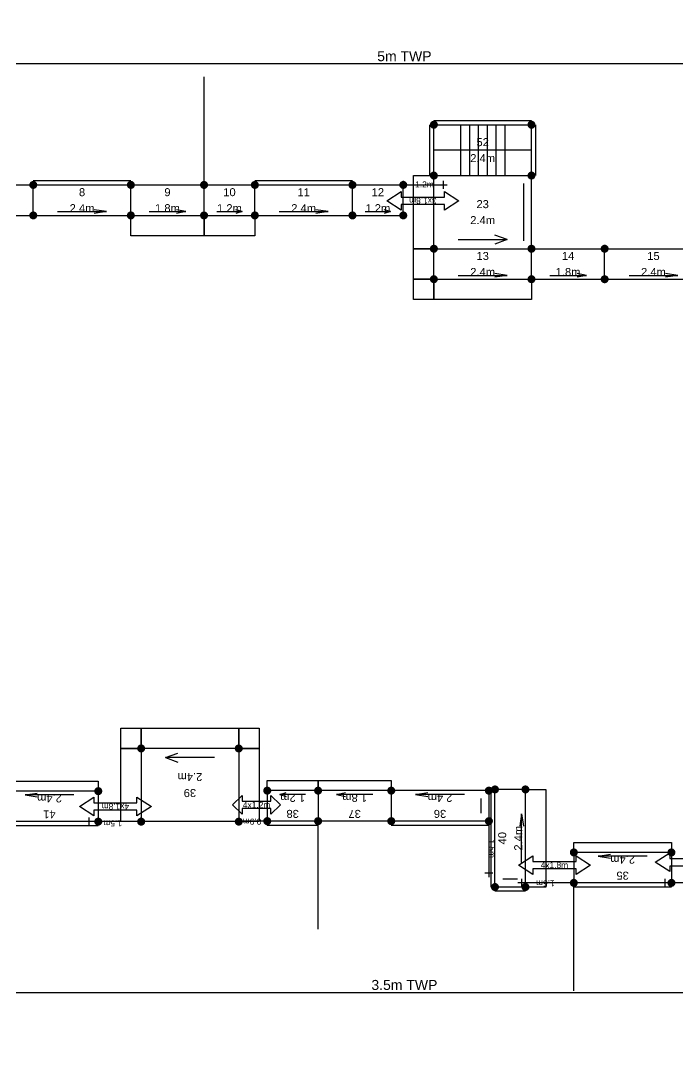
# Model space of a CAD drawing. Extents: x -207343 to -123241, y -62462 to 115752.
# Drawn here: x -178390 to -161970, y 14110 to 40354 of the extents above; entities that cross this region are included whole.
import ezdxf
from ezdxf.enums import TextEntityAlignment as Align

# ---------------------------------------------------------------- set-up
doc = ezdxf.new("R2010")
doc.units = 0
doc.header["$LTSCALE"] = 20
doc.header["$PDSIZE"] = -10
doc.layers.add('KwikScaf Schematic', color=7, linetype='Continuous')
doc.styles.get("Standard").update_dxf_attribs({"font": 'arial.ttf'})
doc.dimstyles.new('MODEL', dxfattribs={"dimscale": 100, "dimtxt": 2.5, "dimasz": 2.5, "dimexe": 1.25, "dimexo": 0.625, "dimtad": 1, "dimdec": 0, "dimzin": 1, "dimtxsty": 'Standard', "dimcen": 2.5, "dimadec": 0, "dimazin": 0, "dimtfac": 1, "dimtmove": 0, "dimatfit": 3, "dimfxl": 1, "dimarcsym": 0})
picture_1 = doc.add_image_def('image1.tif', size_in_pixel=(6623, 4678))

# ---------------------------------------------------------------- blocks, each defined once
blk = doc.blocks.new('*D11')
at = {"color": 0, "lineweight": -2, "transparency": 16777216}
for p, q in [((-193101, 27759), (-193101, 39409)), ((-144515, 24969), (-144515, 39409)), ((-144765, 39284), (-192851, 39284))]:
    blk.add_line(p, q, dxfattribs=at)
at = {"color": 0, "transparency": 16777216}
for points in [[(-192851, 39326), (-192851, 39242), (-193101, 39284)], [(-144765, 39326), (-144765, 39242), (-144515, 39284)]]:
    blk.add_solid(points, dxfattribs=at)
at = {"layer": 'Defpoints', "color": 0, "transparency": 16777216}
for p in [(-193101, 39284), (-193101, 27697), (-144515, 24906)]:
    blk.add_point(p, dxfattribs=at)
at = {"color": 0, "transparency": 16777216, "insert": (-168808, 39473), "char_height": 250, "attachment_point": 5}
blk.add_mtext('5m TWP', dxfattribs=at)
blk = doc.blocks.new('*D12')
at = {"color": 0, "lineweight": -2, "transparency": 16777216}
for p, q in [((-193101, 22756), (-193101, 15943)), ((-144515, 19966), (-144515, 15943)), ((-192851, 16068), (-144765, 16068))]:
    blk.add_line(p, q, dxfattribs=at)
at = {"color": 0, "transparency": 16777216}
for points in [[(-192851, 16110), (-192851, 16027), (-193101, 16068)], [(-144765, 16110), (-144765, 16027), (-144515, 16068)]]:
    blk.add_solid(points, dxfattribs=at)
at = {"layer": 'Defpoints', "color": 0, "transparency": 16777216}
for p in [(-193101, 22819), (-144515, 20028), (-144515, 16068)]:
    blk.add_point(p, dxfattribs=at)
at = {"color": 0, "transparency": 16777216, "insert": (-168808, 16259), "char_height": 250, "attachment_point": 5}
blk.add_mtext('3.5m TWP', dxfattribs=at)

msp = doc.modelspace()

# ---------------------------------------------------------------- linework, layer by layer
at = {"color": 40}
for points in [[(-173815.2, 36256.9), (-173815.2, 38956.9)], [(-170965.2, 17655.3), (-170965.2, 20355.3)], [(-164573.4, 16111.3), (-164573.4, 18811.3)]]:
    msp.add_lwpolyline(points, dxfattribs=at)
at = {"layer": 'KwikScaf Schematic', "color": 1}
for p, q in [((-165632.2, 37861.4), (-168071.2, 37861.4)), ((-168171.2, 36491.4), (-168171.2, 37761.4)), ((-168071.2, 37761.4), (-165632.2, 37761.4)), ((-168071.2, 36491.4), (-168071.2, 37761.4)), ((-167406, 37761.4), (-167406, 36491.4)), ((-167184.3, 37761.4), (-167184.3, 36491.4)), ((-166962.6, 37761.4), (-166962.6, 36491.4)), ((-166740.8, 37761.4), (-166740.8, 36491.4)), ((-166519.1, 37761.4), (-166519.1, 36491.4)), ((-166297.4, 37761.4), (-166297.4, 36491.4)), ((-165632.2, 36491.4), (-165632.2, 37761.4)), ((-165532.2, 37761.4), (-165532.2, 36491.4)), ((-165632.2, 37126.4), (-168071.2, 37126.4)), ((-168579.2, 34662.4), (-168579.2, 36491.4)), ((-168579.2, 36491.4), (-168071.2, 36491.4)), ((-168071.2, 36491.4), (-165632.2, 36491.4)), ((-168071.2, 34662.4), (-168071.2, 36491.4)), ((-165632.2, 34662.4), (-165632.2, 36491.4)), ((-175644.2, 36356.9), (-178083.2, 36356.9)), ((-178083.2, 36256.9), (-175644.2, 36256.9)), ((-175644.2, 35494.9), (-175644.2, 36256.9)), ((-170106.2, 36356.9), (-172545.2, 36356.9)), ((-172545.2, 36256.9), (-170106.2, 36256.9)), ((-170106.2, 35494.9), (-170106.2, 36256.9)), ((-165832.2, 36291.4), (-165832.2, 34862.4)), ((-178083.2, 35494.9), (-175644.2, 35494.9)), ((-177473.5, 35590.1), (-176254, 35590.1)), ((-176254, 35590.1), (-176558.9, 35637.7)), ((-176254, 35590.1), (-176558.9, 35542.5)), ((-172545.2, 35494.9), (-170106.2, 35494.9)), ((-171935.5, 35590.1), (-170716, 35590.1)), ((-170716, 35590.1), (-171020.9, 35637.7)), ((-170716, 35590.1), (-171020.9, 35542.5)), ((-166241.9, 34891), (-166546.8, 35005.3)), ((-168579.2, 33900.4), (-168579.2, 34662.4)), ((-168579.2, 34662.4), (-168071.2, 34662.4)), ((-168071.2, 34662.4), (-168579.2, 34662.4)), ((-168071.2, 34662.4), (-165632.2, 34662.4)), ((-168071.2, 33900.4), (-168071.2, 34662.4)), ((-167461.4, 34891), (-166241.9, 34891)), ((-166241.9, 34891), (-166546.8, 34776.7)), ((-165632.2, 33900.4), (-165632.2, 34662.4)), ((-163803.2, 34662.4), (-161364.2, 34662.4)), ((-168071.2, 33900.4), (-168579.2, 33900.4)), ((-168579.2, 33392.4), (-168579.2, 33900.4)), ((-168579.2, 33900.4), (-168071.2, 33900.4)), ((-168071.2, 33900.4), (-165632.2, 33900.4)), ((-168071.2, 33392.4), (-168071.2, 33900.4)), ((-168071.2, 33900.4), (-168071.2, 33392.4)), ((-167461.4, 33995.6), (-166241.9, 33995.6)), ((-166241.9, 33995.6), (-166546.8, 34043.2)), ((-166241.9, 33995.6), (-166546.8, 33948)), ((-165632.2, 33900.4), (-165632.2, 33392.4)), ((-163803.2, 33900.4), (-161364.2, 33900.4)), ((-163193.4, 33995.6), (-161973.9, 33995.6)), ((-161973.9, 33995.6), (-162278.8, 34043.2)), ((-161973.9, 33995.6), (-162278.8, 33948)), ((-168071.2, 33392.4), (-168579.2, 33392.4)), ((-165632.2, 33392.4), (-168071.2, 33392.4)), ((-175894.8, 22171.5), (-175894.8, 22679.5)), ((-175894.8, 22679.5), (-175386.8, 22679.5)), ((-175386.8, 22171.5), (-175386.8, 22679.5)), ((-175386.8, 22679.5), (-172947.8, 22679.5)), ((-175386.8, 22679.5), (-175386.8, 22171.5)), ((-172947.8, 22679.5), (-172947.8, 22171.5)), ((-172947.8, 22171.5), (-172947.8, 22679.5)), ((-172947.8, 22679.5), (-172439.8, 22679.5)), ((-172439.8, 22679.5), (-172439.8, 22171.5)), ((-175894.8, 20342.5), (-175894.8, 22171.5)), ((-175894.8, 22171.5), (-175386.8, 22171.5)), ((-175386.8, 22171.5), (-175894.8, 22171.5)), ((-175386.8, 22171.5), (-175386.8, 20342.5)), ((-172947.8, 22171.5), (-175386.8, 22171.5)), ((-174777.1, 21942.9), (-174472.2, 22057.2)), ((-172947.8, 22171.5), (-172947.8, 20342.5)), ((-172947.8, 22171.5), (-172439.8, 22171.5)), ((-172439.8, 22171.5), (-172947.8, 22171.5)), ((-172439.8, 22171.5), (-172439.8, 20342.5)), ((-173557.6, 21942.9), (-174777.1, 21942.9)), ((-174777.1, 21942.9), (-174472.2, 21828.6)), ((-178897.5, 21354.5), (-176458.5, 21354.5)), ((-176458.5, 21354.5), (-176458.5, 21104.5)), ((-176458.5, 21104.5), (-178897.5, 21104.5)), ((-178287.8, 21009.3), (-177982.9, 21056.9)), ((-177068.3, 21009.3), (-178287.8, 21009.3)), ((-178287.8, 21009.3), (-177982.9, 20961.7)), ((-176458.5, 21104.5), (-176458.5, 20342.5)), ((-169136.2, 21117.3), (-169136.2, 20355.3)), ((-166697.2, 21117.3), (-169136.2, 21117.3)), ((-168526.4, 21022), (-168221.6, 21069.7)), ((-167306.9, 21022), (-168526.4, 21022)), ((-168526.4, 21022), (-168221.6, 20974.4)), ((-166697.2, 21117.3), (-166697.2, 20355.3)), ((-166644.5, 21147.3), (-166644.5, 18708.3)), ((-166544.5, 18708.3), (-166544.5, 21147.3)), ((-165782.5, 21147.3), (-166544.5, 21147.3)), ((-165782.5, 18708.3), (-165782.5, 21147.3)), ((-165782.5, 21147.3), (-165274.5, 21147.3)), ((-165274.5, 21147.3), (-165274.5, 18708.3)), ((-166897.2, 20917.3), (-166897.2, 20555.3)), ((-165877.8, 20537.5), (-165925.4, 20232.6)), ((-165877.8, 19318), (-165877.8, 20537.5)), ((-165877.8, 20537.5), (-165830.2, 20232.6)), ((-176458.5, 20342.5), (-178897.5, 20342.5)), ((-178897.5, 20242.5), (-176458.5, 20242.5)), ((-175286.8, 20342.5), (-176786.8, 20342.5)), ((-176686.8, 20242.5), (-176686.8, 20442.5)), ((-175386.8, 20342.5), (-175894.8, 20342.5)), ((-175386.8, 20242.5), (-175386.8, 20442.5)), ((-172947.8, 20342.5), (-175386.8, 20342.5)), ((-172439.8, 20342.5), (-172947.8, 20342.5)), ((-166697.2, 20355.3), (-169136.2, 20355.3)), ((-169136.2, 20255.3), (-166697.2, 20255.3)), ((-166597.2, 20355.3), (-166797.2, 20355.3)), ((-166697.2, 20455.3), (-166697.2, 18955.3)), ((-164573.4, 19573.3), (-164573.4, 19823.3)), ((-164573.4, 19823.3), (-162134.4, 19823.3)), ((-162134.4, 19823.3), (-162134.4, 19573.3)), ((-164573.4, 19573.3), (-164573.4, 18811.3)), ((-162134.4, 19573.3), (-164573.4, 19573.3)), ((-163963.7, 19478), (-163658.8, 19525.7)), ((-162744.2, 19478), (-163963.7, 19478)), ((-163963.7, 19478), (-163658.8, 19430.4)), ((-162134.4, 19573.3), (-162134.4, 18811.3)), ((-166597.2, 19055.3), (-166797.2, 19055.3)), ((-165982.5, 18908.3), (-166344.5, 18908.3)), ((-165873.4, 18711.3), (-165873.4, 18911.3)), ((-164573.4, 18711.3), (-164573.4, 18911.3)), ((-162291.4, 18711.3), (-162291.4, 18911.3)), ((-165782.5, 18708.3), (-166544.5, 18708.3)), ((-164473.4, 18811.3), (-165973.4, 18811.3)), ((-165274.5, 18708.3), (-165782.5, 18708.3)), ((-162134.4, 18811.3), (-164573.4, 18811.3)), ((-164573.4, 18711.3), (-162134.4, 18711.3)), ((-160891.4, 18811.3), (-162391.4, 18811.3)), ((-165782.5, 18608.3), (-166544.5, 18608.3))]:
    msp.add_line(p, q, dxfattribs=at)
at = {"layer": 'KwikScaf Schematic', "color": 3}
for p, q in [((-179912.2, 36256.9), (-178083.2, 36256.9)), ((-178083.2, 35494.9), (-178083.2, 36256.9)), ((-175644.2, 36256.9), (-173815.2, 36256.9)), ((-173815.2, 35494.9), (-173815.2, 36256.9)), ((-169246.3, 35859.5), (-168886.3, 36092.5)), ((-168886.3, 36092.5), (-168886.3, 35952.5)), ((-167806.3, 35952.5), (-167806.3, 36092.5)), ((-167806.3, 36092.5), (-167446.3, 35859.5)), ((-168886.3, 35626.5), (-169246.3, 35859.5)), ((-168886.3, 35952.5), (-167806.3, 35952.5)), ((-167806.3, 35766.5), (-168886.3, 35766.5)), ((-168886.3, 35766.5), (-168886.3, 35626.5)), ((-167446.3, 35859.5), (-167806.3, 35626.5)), ((-167806.3, 35626.5), (-167806.3, 35766.5)), ((-179912.2, 35494.9), (-178083.2, 35494.9)), ((-175644.2, 35494.9), (-173815.2, 35494.9)), ((-175644.2, 34986.9), (-175644.2, 35494.9)), ((-175187, 35590.1), (-174272.5, 35590.1)), ((-174272.5, 35590.1), (-174501.1, 35637.7)), ((-174272.5, 35590.1), (-174501.1, 35542.5)), ((-173815.2, 35494.9), (-173815.2, 34986.9)), ((-173815.2, 34986.9), (-175644.2, 34986.9)), ((-165632.2, 34662.4), (-163803.2, 34662.4)), ((-163803.2, 33900.4), (-163803.2, 34662.4)), ((-165632.2, 33900.4), (-163803.2, 33900.4)), ((-165174.9, 33995.6), (-164260.4, 33995.6)), ((-164260.4, 33995.6), (-164489.1, 34043.2)), ((-164260.4, 33995.6), (-164489.1, 33948)), ((-170965.2, 21117.3), (-170965.2, 21367.3)), ((-170965.2, 21367.3), (-169136.2, 21367.3)), ((-169136.2, 21367.3), (-169136.2, 21117.3)), ((-170965.2, 21117.3), (-170965.2, 20355.3)), ((-169136.2, 21117.3), (-170965.2, 21117.3)), ((-170507.9, 21022), (-170279.3, 21069.7)), ((-169593.4, 21022), (-170507.9, 21022)), ((-170507.9, 21022), (-170279.3, 20974.4)), ((-176931.2, 20719.1), (-176571.2, 20952.1)), ((-176571.2, 20952.1), (-176571.2, 20812.1)), ((-176571.2, 20812.1), (-175491.2, 20812.1)), ((-175491.2, 20812.1), (-175491.2, 20952.1)), ((-175491.2, 20952.1), (-175131.2, 20719.1)), ((-176571.2, 20486.1), (-176931.2, 20719.1)), ((-175491.2, 20626.1), (-176571.2, 20626.1)), ((-176571.2, 20626.1), (-176571.2, 20486.1)), ((-175131.2, 20719.1), (-175491.2, 20486.1)), ((-175491.2, 20486.1), (-175491.2, 20626.1)), ((-169136.2, 20355.3), (-170965.2, 20355.3)), ((-165958.8, 19256.5), (-165598.8, 19489.5)), ((-165598.8, 19489.5), (-165598.8, 19349.5)), ((-164518.8, 19349.5), (-164518.8, 19489.5)), ((-164518.8, 19489.5), (-164158.8, 19256.5)), ((-162536.7, 19326), (-162176.7, 19559)), ((-162176.7, 19559), (-162176.7, 19419)), ((-165598.8, 19023.5), (-165958.8, 19256.5)), ((-165598.8, 19349.5), (-164518.8, 19349.5)), ((-164518.8, 19163.5), (-165598.8, 19163.5)), ((-165598.8, 19163.5), (-165598.8, 19023.5)), ((-164158.8, 19256.5), (-164518.8, 19023.5)), ((-164518.8, 19023.5), (-164518.8, 19163.5)), ((-162176.7, 19093), (-162536.7, 19326)), ((-162176.7, 19419), (-161096.7, 19419)), ((-161096.7, 19233), (-162176.7, 19233)), ((-162176.7, 19233), (-162176.7, 19093))]:
    msp.add_line(p, q, dxfattribs=at)
at = {"layer": 'KwikScaf Schematic', "color": 2}
for p, q in [((-173815.2, 36256.9), (-172545.2, 36256.9)), ((-172545.2, 35494.9), (-172545.2, 36256.9)), ((-170106.2, 36256.9), (-168836.2, 36256.9)), ((-168936.2, 36256.9), (-167736.2, 36256.9)), ((-168836.2, 36356.9), (-168836.2, 36156.9)), ((-168836.2, 35494.9), (-168836.2, 36256.9)), ((-167836.2, 36356.9), (-167836.2, 36156.9)), ((-173815.2, 35494.9), (-172545.2, 35494.9)), ((-173815.2, 34986.9), (-173815.2, 35494.9)), ((-173497.7, 35590.1), (-172862.7, 35590.1)), ((-172862.7, 35590.1), (-173021.5, 35637.7)), ((-172862.7, 35590.1), (-173021.5, 35542.5)), ((-172545.2, 35494.9), (-172545.2, 34986.9)), ((-170106.2, 35494.9), (-168836.2, 35494.9)), ((-169788.7, 35590.1), (-169153.7, 35590.1)), ((-169153.7, 35590.1), (-169312.5, 35637.7)), ((-169153.7, 35590.1), (-169312.5, 35542.5)), ((-172545.2, 34986.9), (-173815.2, 34986.9)), ((-172235.2, 21117.3), (-172235.2, 21367.3)), ((-172235.2, 21367.3), (-170965.2, 21367.3)), ((-170965.2, 21367.3), (-170965.2, 21117.3)), ((-172235.2, 21117.3), (-172235.2, 20355.3)), ((-170965.2, 21117.3), (-172235.2, 21117.3)), ((-171917.7, 21022), (-171758.9, 21069.7)), ((-171282.7, 21022), (-171917.7, 21022)), ((-171917.7, 21022), (-171758.9, 20974.4)), ((-173102, 20760.1), (-172862, 20993.1)), ((-172862, 20527.1), (-173102, 20760.1)), ((-172862, 20993.1), (-172862, 20853.1)), ((-172862, 20853.1), (-172142, 20853.1)), ((-172142, 20853.1), (-172142, 20993.1)), ((-172142, 20993.1), (-171902, 20760.1)), ((-171902, 20760.1), (-172142, 20527.1)), ((-172142, 20667.1), (-172862, 20667.1)), ((-172862, 20667.1), (-172862, 20527.1)), ((-172142, 20527.1), (-172142, 20667.1)), ((-172135.2, 20355.3), (-173035.2, 20355.3)), ((-172935.2, 20255.3), (-172935.2, 20455.3)), ((-172235.2, 20255.3), (-172235.2, 20455.3)), ((-170965.2, 20355.3), (-172235.2, 20355.3)), ((-172235.2, 20255.3), (-170965.2, 20255.3))]:
    msp.add_line(p, q, dxfattribs=at)
at = {"layer": 'KwikScaf Schematic', "color": 1, "const_width": 100}
for points in [[(-168071.2, 37811.4, -0.1989124), (-168035.8, 37796.7, -0.1989124), (-168021.2, 37761.4, -0.1989124), (-168035.8, 37726, -0.1989124), (-168071.2, 37711.4, -0.1989124), (-168106.5, 37726, -0.1989124), (-168121.2, 37761.4, -0.1989124), (-168106.5, 37796.7, -0.1989124)], [(-168071.2, 36541.4, -0.1989124), (-168035.8, 36526.7, -0.1989124), (-168021.2, 36491.4, -0.1989124), (-168035.8, 36456, -0.1989124), (-168071.2, 36441.4, -0.1989124), (-168106.5, 36456, -0.1989124), (-168121.2, 36491.4, -0.1989124), (-168106.5, 36526.7, -0.1989124)], [(-178083.2, 35544.9, -0.1989124), (-178047.9, 35530.2, -0.1989124), (-178033.2, 35494.9, -0.1989124), (-178047.9, 35459.5, -0.1989124), (-178083.2, 35444.9, -0.1989124), (-178118.6, 35459.5, -0.1989124), (-178133.2, 35494.9, -0.1989124), (-178118.6, 35530.2, -0.1989124)], [(-172545.2, 35544.9, -0.1989124), (-172509.9, 35530.2, -0.1989124), (-172495.2, 35494.9, -0.1989124), (-172509.9, 35459.5, -0.1989124), (-172545.2, 35444.9, -0.1989124), (-172580.6, 35459.5, -0.1989124), (-172595.2, 35494.9, -0.1989124), (-172580.6, 35530.2, -0.1989124)], [(-168071.2, 34712.4, -0.1989124), (-168035.8, 34697.7, -0.1989124), (-168021.2, 34662.4, -0.1989124), (-168035.8, 34627, -0.1989124), (-168071.2, 34612.4, -0.1989124), (-168106.5, 34627, -0.1989124), (-168121.2, 34662.4, -0.1989124), (-168106.5, 34697.7, -0.1989124)], [(-168071.2, 33950.4, -0.1989124), (-168035.8, 33935.7, -0.1989124), (-168021.2, 33900.4, -0.1989124), (-168035.8, 33865, -0.1989124), (-168071.2, 33850.4, -0.1989124), (-168106.5, 33865, -0.1989124), (-168121.2, 33900.4, -0.1989124), (-168106.5, 33935.7, -0.1989124)], [(-163803.2, 33950.4, -0.1989124), (-163767.8, 33935.7, -0.1989124), (-163753.2, 33900.4, -0.1989124), (-163767.8, 33865, -0.1989124), (-163803.2, 33850.4, -0.1989124), (-163838.5, 33865, -0.1989124), (-163853.2, 33900.4, -0.1989124), (-163838.5, 33935.7, -0.1989124)], [(-172947.8, 22121.5, -0.1989124), (-172983.2, 22136.2, -0.1989124), (-172997.8, 22171.5, -0.1989124), (-172983.2, 22206.9, -0.1989124), (-172947.8, 22221.5, -0.1989124), (-172912.5, 22206.9, -0.1989124), (-172897.8, 22171.5, -0.1989124), (-172912.5, 22136.2, -0.1989124)], [(-176458.5, 21054.5, -0.1989124), (-176493.9, 21069.2, -0.1989124), (-176508.5, 21104.5, -0.1989124), (-176493.9, 21139.9, -0.1989124), (-176458.5, 21154.5, -0.1989124), (-176423.2, 21139.9, -0.1989124), (-176408.5, 21104.5, -0.1989124), (-176423.2, 21069.2, -0.1989124)], [(-166697.2, 21067.3, -0.1989124), (-166732.5, 21081.9, -0.1989124), (-166747.2, 21117.3, -0.1989124), (-166732.5, 21152.6, -0.1989124), (-166697.2, 21167.3, -0.1989124), (-166661.8, 21152.6, -0.1989124), (-166647.2, 21117.3, -0.1989124), (-166661.8, 21081.9, -0.1989124)], [(-162134.4, 19523.3, -0.1989124), (-162169.8, 19537.9, -0.1989124), (-162184.4, 19573.3, -0.1989124), (-162169.8, 19608.6, -0.1989124), (-162134.4, 19623.3, -0.1989124), (-162099.1, 19608.6, -0.1989124), (-162084.4, 19573.3, -0.1989124), (-162099.1, 19537.9, -0.1989124)], [(-165832.5, 18708.3, -0.1989124), (-165817.9, 18743.6, -0.1989124), (-165782.5, 18758.3, -0.1989124), (-165747.2, 18743.6, -0.1989124), (-165732.5, 18708.3, -0.1989124), (-165747.2, 18672.9, -0.1989124), (-165782.5, 18658.3, -0.1989124), (-165817.9, 18672.9, -0.1989124)]]:
    msp.add_lwpolyline(points, format="xyb", close=True, dxfattribs=at)
at = {"layer": 'KwikScaf Schematic', "color": 1}
for points in [[(-165632.2, 37811.4, 100, 100, -0.1989124), (-165596.8, 37796.7, 100, 100, -0.1989124), (-165582.2, 37761.4, 100, 100, -0.1989124), (-165596.8, 37726, 100, 100, -0.1989124), (-165632.2, 37711.4, 100, 100, -0.1989124), (-165667.5, 37726, 100, 100, -0.1989124), (-165682.2, 37761.4, 100, 100, -0.1989124), (-165667.5, 37796.7, 100, 100, -0.1989124)], [(-168071.2, 36541.4, 100, 100, -0.1989124), (-168035.8, 36526.7, 100, 100, -0.1989124), (-168021.2, 36491.4, 100, 100, -0.1989124), (-168035.8, 36456, 100, 100, -0.1989124), (-168071.2, 36441.4, 100, 100, -0.1989124), (-168106.5, 36456, 100, 100, -0.1989124), (-168121.2, 36491.4, 100, 100, -0.1989124), (-168106.5, 36526.7, 100, 100, -0.1989124)], [(-165632.2, 36541.4, 100, 100, -0.1989124), (-165596.8, 36526.7, 100, 100, -0.1989124), (-165582.2, 36491.4, 100, 100, -0.1989124), (-165596.8, 36456, 100, 100, -0.1989124), (-165632.2, 36441.4, 100, 100, -0.1989124), (-165667.5, 36456, 100, 100, -0.1989124), (-165682.2, 36491.4, 100, 100, -0.1989124), (-165667.5, 36526.7, 100, 100, -0.1989124)], [(-165632.2, 36541.4, 100, 100, -0.1989124), (-165596.8, 36526.7, 100, 100, -0.1989124), (-165582.2, 36491.4, 100, 100, -0.1989124), (-165596.8, 36456, 100, 100, -0.1989124), (-165632.2, 36441.4, 100, 100, -0.1989124), (-165667.5, 36456, 100, 100, -0.1989124), (-165682.2, 36491.4, 100, 100, -0.1989124), (-165667.5, 36526.7, 100, 100, -0.1989124)], [(-178083.2, 36306.9, 100, 100, -0.1989124), (-178047.9, 36292.2, 100, 100, -0.1989124), (-178033.2, 36256.9, 100, 100, -0.1989124), (-178047.9, 36221.5, 100, 100, -0.1989124), (-178083.2, 36206.9, 100, 100, -0.1989124), (-178118.6, 36221.5, 100, 100, -0.1989124), (-178133.2, 36256.9, 100, 100, -0.1989124), (-178118.6, 36292.2, 100, 100, -0.1989124)], [(-175644.2, 36306.9, 100, 100, -0.1989124), (-175608.9, 36292.2, 100, 100, -0.1989124), (-175594.2, 36256.9, 100, 100, -0.1989124), (-175608.9, 36221.5, 100, 100, -0.1989124), (-175644.2, 36206.9, 100, 100, -0.1989124), (-175679.6, 36221.5, 100, 100, -0.1989124), (-175694.2, 36256.9, 100, 100, -0.1989124), (-175679.6, 36292.2, 100, 100, -0.1989124)], [(-172545.2, 36306.9, 100, 100, -0.1989124), (-172509.9, 36292.2, 100, 100, -0.1989124), (-172495.2, 36256.9, 100, 100, -0.1989124), (-172509.9, 36221.5, 100, 100, -0.1989124), (-172545.2, 36206.9, 100, 100, -0.1989124), (-172580.6, 36221.5, 100, 100, -0.1989124), (-172595.2, 36256.9, 100, 100, -0.1989124), (-172580.6, 36292.2, 100, 100, -0.1989124)], [(-170106.2, 36306.9, 100, 100, -0.1989124), (-170070.9, 36292.2, 100, 100, -0.1989124), (-170056.2, 36256.9, 100, 100, -0.1989124), (-170070.9, 36221.5, 100, 100, -0.1989124), (-170106.2, 36206.9, 100, 100, -0.1989124), (-170141.6, 36221.5, 100, 100, -0.1989124), (-170156.2, 36256.9, 100, 100, -0.1989124), (-170141.6, 36292.2, 100, 100, -0.1989124)], [(-175644.2, 35544.9, 100, 100, -0.1989124), (-175608.9, 35530.2, 100, 100, -0.1989124), (-175594.2, 35494.9, 100, 100, -0.1989124), (-175608.9, 35459.5, 100, 100, -0.1989124), (-175644.2, 35444.9, 100, 100, -0.1989124), (-175679.6, 35459.5, 100, 100, -0.1989124), (-175694.2, 35494.9, 100, 100, -0.1989124), (-175679.6, 35530.2, 100, 100, -0.1989124)], [(-170106.2, 35544.9, 100, 100, -0.1989124), (-170070.9, 35530.2, 100, 100, -0.1989124), (-170056.2, 35494.9, 100, 100, -0.1989124), (-170070.9, 35459.5, 100, 100, -0.1989124), (-170106.2, 35444.9, 100, 100, -0.1989124), (-170141.6, 35459.5, 100, 100, -0.1989124), (-170156.2, 35494.9, 100, 100, -0.1989124), (-170141.6, 35530.2, 100, 100, -0.1989124)], [(-168071.2, 34712.4, 100, 100, -0.1989124), (-168035.8, 34697.7, 100, 100, -0.1989124), (-168021.2, 34662.4, 100, 100, -0.1989124), (-168035.8, 34627, 100, 100, -0.1989124), (-168071.2, 34612.4, 100, 100, -0.1989124), (-168106.5, 34627, 100, 100, -0.1989124), (-168121.2, 34662.4, 100, 100, -0.1989124), (-168106.5, 34697.7, 100, 100, -0.1989124)], [(-165632.2, 34712.4, 100, 100, -0.1989124), (-165596.8, 34697.7, 100, 100, -0.1989124), (-165582.2, 34662.4, 100, 100, -0.1989124), (-165596.8, 34627, 100, 100, -0.1989124), (-165632.2, 34612.4, 100, 100, -0.1989124), (-165667.5, 34627, 100, 100, -0.1989124), (-165682.2, 34662.4, 100, 100, -0.1989124), (-165667.5, 34697.7, 100, 100, -0.1989124)], [(-165632.2, 34712.4, 100, 100, -0.1989124), (-165596.8, 34697.7, 100, 100, -0.1989124), (-165582.2, 34662.4, 100, 100, -0.1989124), (-165596.8, 34627, 100, 100, -0.1989124), (-165632.2, 34612.4, 100, 100, -0.1989124), (-165667.5, 34627, 100, 100, -0.1989124), (-165682.2, 34662.4, 100, 100, -0.1989124), (-165667.5, 34697.7, 100, 100, -0.1989124)], [(-163803.2, 34712.4, 100, 100, -0.1989124), (-163767.8, 34697.7, 100, 100, -0.1989124), (-163753.2, 34662.4, 100, 100, -0.1989124), (-163767.8, 34627, 100, 100, -0.1989124), (-163803.2, 34612.4, 100, 100, -0.1989124), (-163838.5, 34627, 100, 100, -0.1989124), (-163853.2, 34662.4, 100, 100, -0.1989124), (-163838.5, 34697.7, 100, 100, -0.1989124)], [(-165632.2, 33950.4, 100, 100, -0.1989124), (-165596.8, 33935.7, 100, 100, -0.1989124), (-165582.2, 33900.4, 100, 100, -0.1989124), (-165596.8, 33865, 100, 100, -0.1989124), (-165632.2, 33850.4, 100, 100, -0.1989124), (-165667.5, 33865, 100, 100, -0.1989124), (-165682.2, 33900.4, 100, 100, -0.1989124), (-165667.5, 33935.7, 100, 100, -0.1989124)], [(-175386.8, 22121.5, 100, 100, -0.1989124), (-175422.2, 22136.2, 100, 100, -0.1989124), (-175436.8, 22171.5, 100, 100, -0.1989124), (-175422.2, 22206.9, 100, 100, -0.1989124), (-175386.8, 22221.5, 100, 100, -0.1989124), (-175351.5, 22206.9, 100, 100, -0.1989124), (-175336.8, 22171.5, 100, 100, -0.1989124), (-175351.5, 22136.2, 100, 100, -0.1989124)], [(-169136.2, 21067.3, 100, 100, -0.1989124), (-169171.5, 21081.9, 100, 100, -0.1989124), (-169186.2, 21117.3, 100, 100, -0.1989124), (-169171.5, 21152.6, 100, 100, -0.1989124), (-169136.2, 21167.3, 100, 100, -0.1989124), (-169100.8, 21152.6, 100, 100, -0.1989124), (-169086.2, 21117.3, 100, 100, -0.1989124), (-169100.8, 21081.9, 100, 100, -0.1989124)], [(-166594.5, 21147.3, 100, 100, -0.1989124), (-166579.9, 21182.6, 100, 100, -0.1989124), (-166544.5, 21197.3, 100, 100, -0.1989124), (-166509.2, 21182.6, 100, 100, -0.1989124), (-166494.5, 21147.3, 100, 100, -0.1989124), (-166509.2, 21111.9, 100, 100, -0.1989124), (-166544.5, 21097.3, 100, 100, -0.1989124), (-166579.9, 21111.9, 100, 100, -0.1989124)], [(-165832.5, 21147.3, 100, 100, -0.1989124), (-165817.9, 21182.6, 100, 100, -0.1989124), (-165782.5, 21197.3, 100, 100, -0.1989124), (-165747.2, 21182.6, 100, 100, -0.1989124), (-165732.5, 21147.3, 100, 100, -0.1989124), (-165747.2, 21111.9, 100, 100, -0.1989124), (-165782.5, 21097.3, 100, 100, -0.1989124), (-165817.9, 21111.9, 100, 100, -0.1989124)], [(-176458.5, 20292.5, 100, 100, -0.1989124), (-176493.9, 20307.2, 100, 100, -0.1989124), (-176508.5, 20342.5, 100, 100, -0.1989124), (-176493.9, 20377.9, 100, 100, -0.1989124), (-176458.5, 20392.5, 100, 100, -0.1989124), (-176423.2, 20377.9, 100, 100, -0.1989124), (-176408.5, 20342.5, 100, 100, -0.1989124), (-176423.2, 20307.2, 100, 100, -0.1989124)], [(-175386.8, 20292.5, 100, 100, -0.1989124), (-175422.2, 20307.2, 100, 100, -0.1989124), (-175436.8, 20342.5, 100, 100, -0.1989124), (-175422.2, 20377.9, 100, 100, -0.1989124), (-175386.8, 20392.5, 100, 100, -0.1989124), (-175351.5, 20377.9, 100, 100, -0.1989124), (-175336.8, 20342.5, 100, 100, -0.1989124), (-175351.5, 20307.2, 100, 100, -0.1989124)], [(-172947.8, 20292.5, 100, 100, -0.1989124), (-172983.2, 20307.2, 100, 100, -0.1989124), (-172997.8, 20342.5, 100, 100, -0.1989124), (-172983.2, 20377.9, 100, 100, -0.1989124), (-172947.8, 20392.5, 100, 100, -0.1989124), (-172912.5, 20377.9, 100, 100, -0.1989124), (-172897.8, 20342.5, 100, 100, -0.1989124), (-172912.5, 20307.2, 100, 100, -0.1989124)], [(-169136.2, 20305.3, 100, 100, -0.1989124), (-169171.5, 20319.9, 100, 100, -0.1989124), (-169186.2, 20355.3, 100, 100, -0.1989124), (-169171.5, 20390.6, 100, 100, -0.1989124), (-169136.2, 20405.3, 100, 100, -0.1989124), (-169100.8, 20390.6, 100, 100, -0.1989124), (-169086.2, 20355.3, 100, 100, -0.1989124), (-169100.8, 20319.9, 100, 100, -0.1989124)], [(-166697.2, 20305.3, 100, 100, -0.1989124), (-166732.5, 20319.9, 100, 100, -0.1989124), (-166747.2, 20355.3, 100, 100, -0.1989124), (-166732.5, 20390.6, 100, 100, -0.1989124), (-166697.2, 20405.3, 100, 100, -0.1989124), (-166661.8, 20390.6, 100, 100, -0.1989124), (-166647.2, 20355.3, 100, 100, -0.1989124), (-166661.8, 20319.9, 100, 100, -0.1989124)], [(-164573.4, 19523.3, 100, 100, -0.1989124), (-164608.8, 19537.9, 100, 100, -0.1989124), (-164623.4, 19573.3, 100, 100, -0.1989124), (-164608.8, 19608.6, 100, 100, -0.1989124), (-164573.4, 19623.3, 100, 100, -0.1989124), (-164538.1, 19608.6, 100, 100, -0.1989124), (-164523.4, 19573.3, 100, 100, -0.1989124), (-164538.1, 19537.9, 100, 100, -0.1989124)], [(-164573.4, 18761.3, 100, 100, -0.1989124), (-164608.8, 18775.9, 100, 100, -0.1989124), (-164623.4, 18811.3, 100, 100, -0.1989124), (-164608.8, 18846.6, 100, 100, -0.1989124), (-164573.4, 18861.3, 100, 100, -0.1989124), (-164538.1, 18846.6, 100, 100, -0.1989124), (-164523.4, 18811.3, 100, 100, -0.1989124), (-164538.1, 18775.9, 100, 100, -0.1989124)], [(-162134.4, 18761.3, 100, 100, -0.1989124), (-162169.8, 18775.9, 100, 100, -0.1989124), (-162184.4, 18811.3, 100, 100, -0.1989124), (-162169.8, 18846.6, 100, 100, -0.1989124), (-162134.4, 18861.3, 100, 100, -0.1989124), (-162099.1, 18846.6, 100, 100, -0.1989124), (-162084.4, 18811.3, 100, 100, -0.1989124), (-162099.1, 18775.9, 100, 100, -0.1989124)], [(-166594.5, 18708.3, 100, 100, -0.1989124), (-166579.9, 18743.6, 100, 100, -0.1989124), (-166544.5, 18758.3, 100, 100, -0.1989124), (-166509.2, 18743.6, 100, 100, -0.1989124), (-166494.5, 18708.3, 100, 100, -0.1989124), (-166509.2, 18672.9, 100, 100, -0.1989124), (-166544.5, 18658.3, 100, 100, -0.1989124), (-166579.9, 18672.9, 100, 100, -0.1989124)]]:
    msp.add_lwpolyline(points, format="xyseb", close=True, dxfattribs=at)
at = {"layer": 'KwikScaf Schematic', "color": 3}
for points in [[(-178083.2, 36306.9, 100, 100, -0.1989124), (-178047.9, 36292.2, 100, 100, -0.1989124), (-178033.2, 36256.9, 100, 100, -0.1989124), (-178047.9, 36221.5, 100, 100, -0.1989124), (-178083.2, 36206.9, 100, 100, -0.1989124), (-178118.6, 36221.5, 100, 100, -0.1989124), (-178133.2, 36256.9, 100, 100, -0.1989124), (-178118.6, 36292.2, 100, 100, -0.1989124)], [(-175644.2, 36306.9, 100, 100, -0.1989124), (-175608.9, 36292.2, 100, 100, -0.1989124), (-175594.2, 36256.9, 100, 100, -0.1989124), (-175608.9, 36221.5, 100, 100, -0.1989124), (-175644.2, 36206.9, 100, 100, -0.1989124), (-175679.6, 36221.5, 100, 100, -0.1989124), (-175694.2, 36256.9, 100, 100, -0.1989124), (-175679.6, 36292.2, 100, 100, -0.1989124)], [(-173815.2, 36306.9, 100, 100, -0.1989124), (-173779.9, 36292.2, 100, 100, -0.1989124), (-173765.2, 36256.9, 100, 100, -0.1989124), (-173779.9, 36221.5, 100, 100, -0.1989124), (-173815.2, 36206.9, 100, 100, -0.1989124), (-173850.6, 36221.5, 100, 100, -0.1989124), (-173865.2, 36256.9, 100, 100, -0.1989124), (-173850.6, 36292.2, 100, 100, -0.1989124)], [(-178083.2, 35544.9, 100, 100, -0.1989124), (-178047.9, 35530.2, 100, 100, -0.1989124), (-178033.2, 35494.9, 100, 100, -0.1989124), (-178047.9, 35459.5, 100, 100, -0.1989124), (-178083.2, 35444.9, 100, 100, -0.1989124), (-178118.6, 35459.5, 100, 100, -0.1989124), (-178133.2, 35494.9, 100, 100, -0.1989124), (-178118.6, 35530.2, 100, 100, -0.1989124)], [(-173815.2, 35544.9, 100, 100, -0.1989124), (-173779.9, 35530.2, 100, 100, -0.1989124), (-173765.2, 35494.9, 100, 100, -0.1989124), (-173779.9, 35459.5, 100, 100, -0.1989124), (-173815.2, 35444.9, 100, 100, -0.1989124), (-173850.6, 35459.5, 100, 100, -0.1989124), (-173865.2, 35494.9, 100, 100, -0.1989124), (-173850.6, 35530.2, 100, 100, -0.1989124)], [(-165632.2, 34712.4, 100, 100, -0.1989124), (-165596.8, 34697.7, 100, 100, -0.1989124), (-165582.2, 34662.4, 100, 100, -0.1989124), (-165596.8, 34627, 100, 100, -0.1989124), (-165632.2, 34612.4, 100, 100, -0.1989124), (-165667.5, 34627, 100, 100, -0.1989124), (-165682.2, 34662.4, 100, 100, -0.1989124), (-165667.5, 34697.7, 100, 100, -0.1989124)], [(-163803.2, 34712.4, 100, 100, -0.1989124), (-163767.8, 34697.7, 100, 100, -0.1989124), (-163753.2, 34662.4, 100, 100, -0.1989124), (-163767.8, 34627, 100, 100, -0.1989124), (-163803.2, 34612.4, 100, 100, -0.1989124), (-163838.5, 34627, 100, 100, -0.1989124), (-163853.2, 34662.4, 100, 100, -0.1989124), (-163838.5, 34697.7, 100, 100, -0.1989124)], [(-163803.2, 33950.4, 100, 100, -0.1989124), (-163767.8, 33935.7, 100, 100, -0.1989124), (-163753.2, 33900.4, 100, 100, -0.1989124), (-163767.8, 33865, 100, 100, -0.1989124), (-163803.2, 33850.4, 100, 100, -0.1989124), (-163838.5, 33865, 100, 100, -0.1989124), (-163853.2, 33900.4, 100, 100, -0.1989124), (-163838.5, 33935.7, 100, 100, -0.1989124)], [(-170965.2, 21067.3, 100, 100, -0.1989124), (-171000.5, 21081.9, 100, 100, -0.1989124), (-171015.2, 21117.3, 100, 100, -0.1989124), (-171000.5, 21152.6, 100, 100, -0.1989124), (-170965.2, 21167.3, 100, 100, -0.1989124), (-170929.8, 21152.6, 100, 100, -0.1989124), (-170915.2, 21117.3, 100, 100, -0.1989124), (-170929.8, 21081.9, 100, 100, -0.1989124)], [(-170965.2, 20305.3, 100, 100, -0.1989124), (-171000.5, 20319.9, 100, 100, -0.1989124), (-171015.2, 20355.3, 100, 100, -0.1989124), (-171000.5, 20390.6, 100, 100, -0.1989124), (-170965.2, 20405.3, 100, 100, -0.1989124), (-170929.8, 20390.6, 100, 100, -0.1989124), (-170915.2, 20355.3, 100, 100, -0.1989124), (-170929.8, 20319.9, 100, 100, -0.1989124)], [(-169136.2, 20305.3, 100, 100, -0.1989124), (-169171.5, 20319.9, 100, 100, -0.1989124), (-169186.2, 20355.3, 100, 100, -0.1989124), (-169171.5, 20390.6, 100, 100, -0.1989124), (-169136.2, 20405.3, 100, 100, -0.1989124), (-169100.8, 20390.6, 100, 100, -0.1989124), (-169086.2, 20355.3, 100, 100, -0.1989124), (-169100.8, 20319.9, 100, 100, -0.1989124)]]:
    msp.add_lwpolyline(points, format="xyseb", close=True, dxfattribs=at)
at = {"layer": 'KwikScaf Schematic', "color": 2}
for points in [[(-173815.2, 36306.9, 100, 100, -0.1989124), (-173779.9, 36292.2, 100, 100, -0.1989124), (-173765.2, 36256.9, 100, 100, -0.1989124), (-173779.9, 36221.5, 100, 100, -0.1989124), (-173815.2, 36206.9, 100, 100, -0.1989124), (-173850.6, 36221.5, 100, 100, -0.1989124), (-173865.2, 36256.9, 100, 100, -0.1989124), (-173850.6, 36292.2, 100, 100, -0.1989124)], [(-170106.2, 36306.9, 100, 100, -0.1989124), (-170070.9, 36292.2, 100, 100, -0.1989124), (-170056.2, 36256.9, 100, 100, -0.1989124), (-170070.9, 36221.5, 100, 100, -0.1989124), (-170106.2, 36206.9, 100, 100, -0.1989124), (-170141.6, 36221.5, 100, 100, -0.1989124), (-170156.2, 36256.9, 100, 100, -0.1989124), (-170141.6, 36292.2, 100, 100, -0.1989124)], [(-170965.2, 20305.3, 100, 100, -0.1989124), (-171000.5, 20319.9, 100, 100, -0.1989124), (-171015.2, 20355.3, 100, 100, -0.1989124), (-171000.5, 20390.6, 100, 100, -0.1989124), (-170965.2, 20405.3, 100, 100, -0.1989124), (-170929.8, 20390.6, 100, 100, -0.1989124), (-170915.2, 20355.3, 100, 100, -0.1989124), (-170929.8, 20319.9, 100, 100, -0.1989124)]]:
    msp.add_lwpolyline(points, format="xyseb", close=True, dxfattribs=at)
at = {"layer": 'KwikScaf Schematic', "color": 2, "const_width": 100}
for points in [[(-172545.2, 36306.9, -0.1989124), (-172509.9, 36292.2, -0.1989124), (-172495.2, 36256.9, -0.1989124), (-172509.9, 36221.5, -0.1989124), (-172545.2, 36206.9, -0.1989124), (-172580.6, 36221.5, -0.1989124), (-172595.2, 36256.9, -0.1989124), (-172580.6, 36292.2, -0.1989124)], [(-168836.2, 36306.9, -0.1989124), (-168800.9, 36292.2, -0.1989124), (-168786.2, 36256.9, -0.1989124), (-168800.9, 36221.5, -0.1989124), (-168836.2, 36206.9, -0.1989124), (-168871.6, 36221.5, -0.1989124), (-168886.2, 36256.9, -0.1989124), (-168871.6, 36292.2, -0.1989124)], [(-173815.2, 35544.9, -0.1989124), (-173779.9, 35530.2, -0.1989124), (-173765.2, 35494.9, -0.1989124), (-173779.9, 35459.5, -0.1989124), (-173815.2, 35444.9, -0.1989124), (-173850.6, 35459.5, -0.1989124), (-173865.2, 35494.9, -0.1989124), (-173850.6, 35530.2, -0.1989124)], [(-172545.2, 35544.9, -0.1989124), (-172509.9, 35530.2, -0.1989124), (-172495.2, 35494.9, -0.1989124), (-172509.9, 35459.5, -0.1989124), (-172545.2, 35444.9, -0.1989124), (-172580.6, 35459.5, -0.1989124), (-172595.2, 35494.9, -0.1989124), (-172580.6, 35530.2, -0.1989124)], [(-170106.2, 35544.9, -0.1989124), (-170070.9, 35530.2, -0.1989124), (-170056.2, 35494.9, -0.1989124), (-170070.9, 35459.5, -0.1989124), (-170106.2, 35444.9, -0.1989124), (-170141.6, 35459.5, -0.1989124), (-170156.2, 35494.9, -0.1989124), (-170141.6, 35530.2, -0.1989124)], [(-168836.2, 35544.9, -0.1989124), (-168800.9, 35530.2, -0.1989124), (-168786.2, 35494.9, -0.1989124), (-168800.9, 35459.5, -0.1989124), (-168836.2, 35444.9, -0.1989124), (-168871.6, 35459.5, -0.1989124), (-168886.2, 35494.9, -0.1989124), (-168871.6, 35530.2, -0.1989124)], [(-172235.2, 21067.3, -0.1989124), (-172270.5, 21081.9, -0.1989124), (-172285.2, 21117.3, -0.1989124), (-172270.5, 21152.6, -0.1989124), (-172235.2, 21167.3, -0.1989124), (-172199.8, 21152.6, -0.1989124), (-172185.2, 21117.3, -0.1989124), (-172199.8, 21081.9, -0.1989124)], [(-170965.2, 21067.3, -0.1989124), (-171000.5, 21081.9, -0.1989124), (-171015.2, 21117.3, -0.1989124), (-171000.5, 21152.6, -0.1989124), (-170965.2, 21167.3, -0.1989124), (-170929.8, 21152.6, -0.1989124), (-170915.2, 21117.3, -0.1989124), (-170929.8, 21081.9, -0.1989124)], [(-172235.2, 20305.3, -0.1989124), (-172270.5, 20319.9, -0.1989124), (-172285.2, 20355.3, -0.1989124), (-172270.5, 20390.6, -0.1989124), (-172235.2, 20405.3, -0.1989124), (-172199.8, 20390.6, -0.1989124), (-172185.2, 20355.3, -0.1989124), (-172199.8, 20319.9, -0.1989124)]]:
    msp.add_lwpolyline(points, format="xyb", close=True, dxfattribs=at)
at = {"layer": 'KwikScaf Schematic', "color": 3, "const_width": 100}
for points in [[(-175644.2, 35544.9, -0.1989124), (-175608.9, 35530.2, -0.1989124), (-175594.2, 35494.9, -0.1989124), (-175608.9, 35459.5, -0.1989124), (-175644.2, 35444.9, -0.1989124), (-175679.6, 35459.5, -0.1989124), (-175694.2, 35494.9, -0.1989124), (-175679.6, 35530.2, -0.1989124)], [(-165632.2, 33950.4, -0.1989124), (-165596.8, 33935.7, -0.1989124), (-165582.2, 33900.4, -0.1989124), (-165596.8, 33865, -0.1989124), (-165632.2, 33850.4, -0.1989124), (-165667.5, 33865, -0.1989124), (-165682.2, 33900.4, -0.1989124), (-165667.5, 33935.7, -0.1989124)], [(-169136.2, 21067.3, -0.1989124), (-169171.5, 21081.9, -0.1989124), (-169186.2, 21117.3, -0.1989124), (-169171.5, 21152.6, -0.1989124), (-169136.2, 21167.3, -0.1989124), (-169100.8, 21152.6, -0.1989124), (-169086.2, 21117.3, -0.1989124), (-169100.8, 21081.9, -0.1989124)]]:
    msp.add_lwpolyline(points, format="xyb", close=True, dxfattribs=at)

# ---------------------------------------------------------------- texts
at = {"layer": 'KwikScaf Schematic'}
for s, height, p in [('52', 200, (-166851.7, 37326.4)), ('2.4m', 200, (-166851.7, 36926.4)), ('8', 200, (-176863.7, 36075.9)), ('9', 200, (-174729.7, 36075.9)), ('10', 200, (-173180.2, 36075.9)), ('11', 200, (-171325.7, 36075.9)), ('12', 200, (-169471.2, 36075.9)), ('2.4m', 200, (-176863.7, 35675.9)), ('1.8m', 200, (-174729.7, 35675.9)), ('1.2m', 200, (-173180.2, 35675.9)), ('2.4m', 200, (-171325.7, 35675.9)), ('1.2m', 200, (-169471.2, 35675.9)), ('23', 200, (-166851.7, 35776.9)), ('2.4m', 200, (-166851.7, 35376.9)), ('13', 200, (-166851.7, 34481.4)), ('14', 200, (-164717.7, 34481.4)), ('15', 200, (-162583.7, 34481.4)), ('2.4m', 200, (-166851.7, 34081.4)), ('1.8m', 200, (-164717.7, 34081.4)), ('2.4m', 200, (-162583.7, 34081.4)), ('4x1.2m', 150, (-172502, 20760.1)), ('4x1.8m', 150, (-165058.8, 19256.5))]:
    msp.add_text(s, height=height, dxfattribs=at).set_placement(p, align=Align.MIDDLE_CENTER)
msp.add_text('1.2m', height=150, dxfattribs=at).set_placement((-168306.2, 36194.9), align=Align.CENTER)
for s, height, rotation, p in [('3x1.8m', 150, 180, (-168346.3, 35859.5)), ('2.4m', 200, 180, (-174167.3, 21457)), ('2.4m', 200, 180, (-177678, 20923.5)), ('39', 200, 180, (-174167.3, 21057)), ('1.2m', 200, 180, (-171600.2, 20936.3)), ('1.8m', 200, 180, (-170050.7, 20936.3)), ('2.4m', 200, 180, (-167916.7, 20936.3)), ('4x1.8m', 150, 180, (-176031.2, 20719.1)), ('41', 200, 180, (-177678, 20523.5)), ('38', 200, 180, (-171600.2, 20536.3)), ('37', 200, 180, (-170050.7, 20536.3)), ('36', 200, 180, (-167916.7, 20536.3)), ('2.4m', 200, 90, (-165963.5, 19927.8)), ('40', 200, 90, (-166363.5, 19927.8)), ('2.4m', 200, 180, (-163353.9, 19392.3)), ('35', 200, 180, (-163353.9, 18992.3))]:
    msp.add_text(s, height=height, rotation=rotation, dxfattribs=at).set_placement(p, align=Align.MIDDLE_CENTER)
for s, rotation, p in [('1.5m', 180, (-176097.8, 20371.5)), ('0.9m', 180, (-172615.2, 20417.3)), ('1.5m', 270, (-166697.2, 19667.3)), ('1.5m', 180, (-165284.4, 18873.3))]:
    msp.add_text(s, height=150, rotation=rotation, dxfattribs=at).set_placement(p, align=Align.CENTER)

# ---------------------------------------------------------------- dimensions: what is measured, and where the dimension line sits
at = {"color": 6}
for base, p1, p2, text, picture, middle in [((-193101.2, 39283.8), (-144514.8, 24906.4), (-193101.2, 27696.5), '5m TWP', '*D11', (-168808, 39473.5)), ((-144514.8, 16068.4), (-193101.2, 22818.5), (-144514.8, 20028.4), '3.5m TWP', '*D12', (-168808, 16258.7))]:
    dim = msp.add_linear_dim(base=base, p1=p1, p2=p2, text=text, dimstyle='MODEL', override={"dimpost": 'mm'}, dxfattribs=at)
    dim.commit()
    dim.dimension.update_dxf_attribs({"geometry": picture, "text_midpoint": middle})

# ---------------------------------------------------------------- pictures from other files: only their frames are drawn
at = {"color": 252}
image = msp.add_image(picture_1, insert=(-207342.8, -3054.9), size_in_units=(84102.2, 59403.6), dxfattribs=at)
image.dxf.flags = 7

doc.saveas('drawing.dxf')
